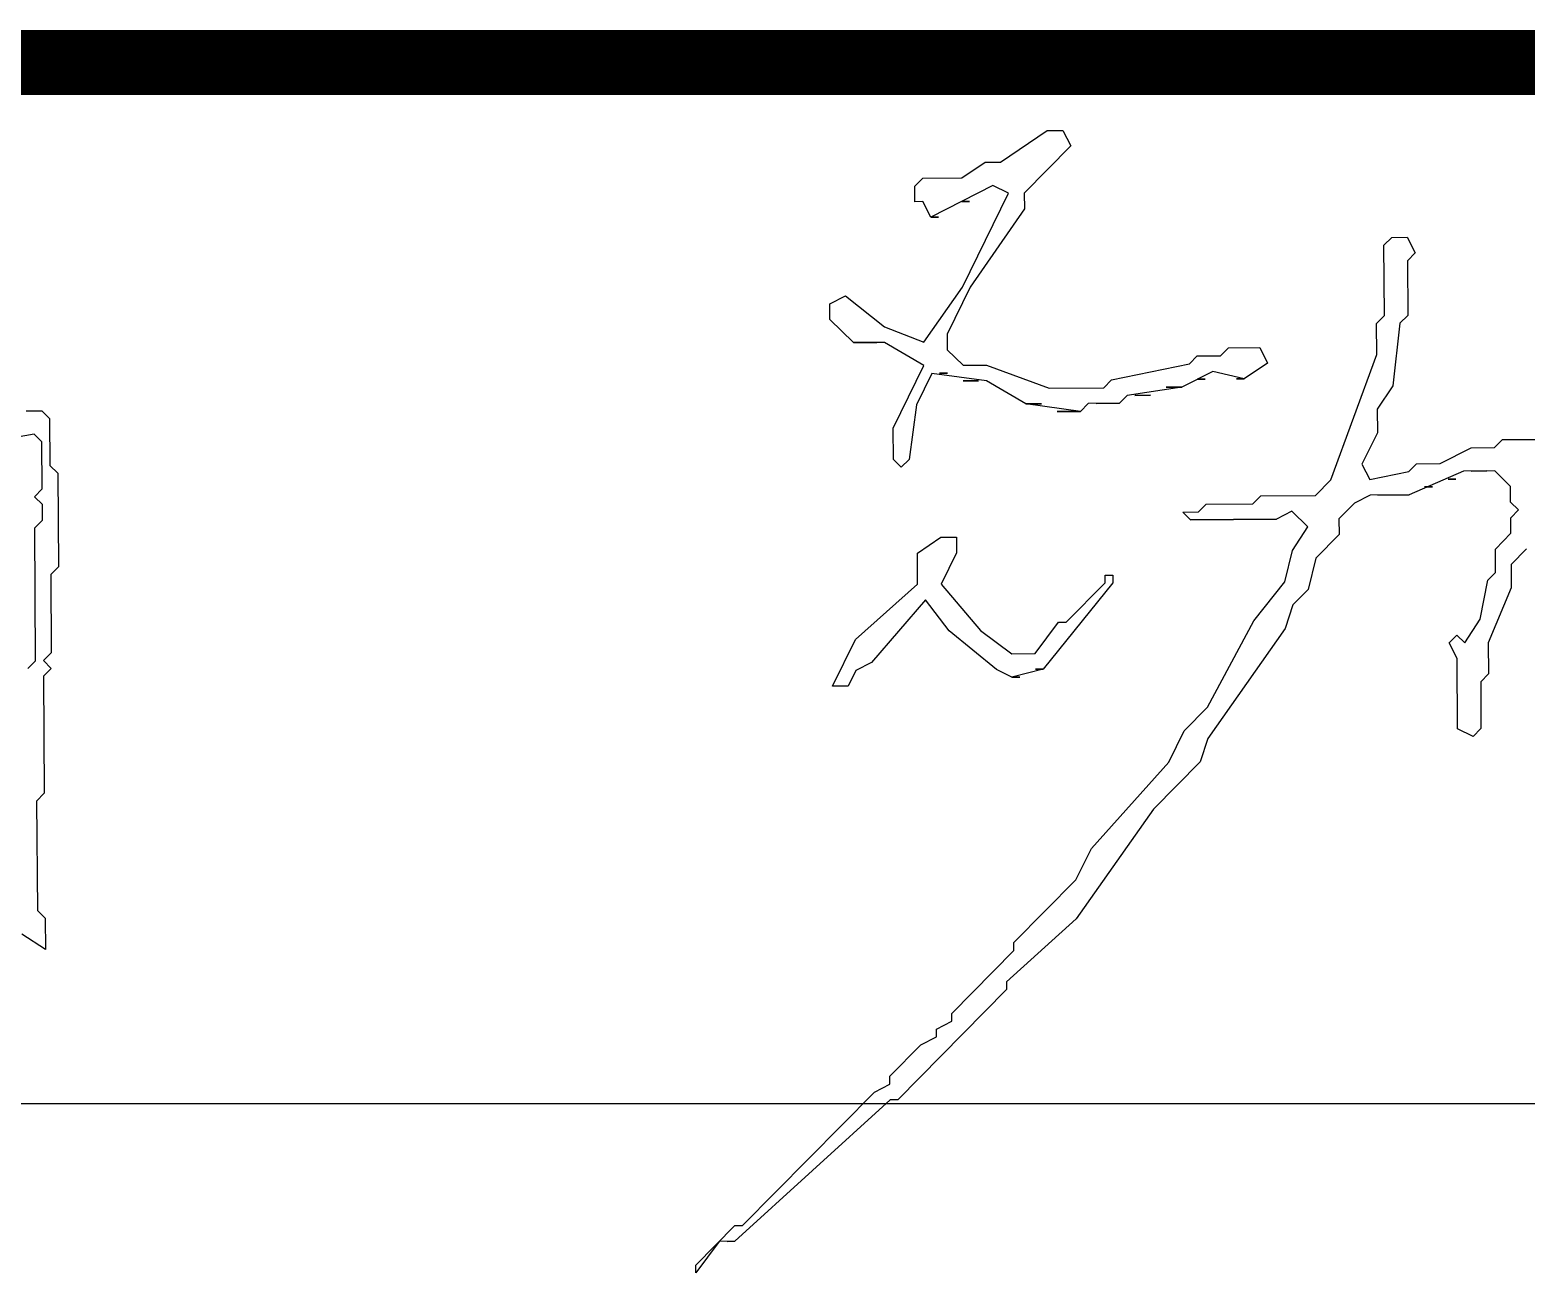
# Model space of a CAD drawing. Header units: millimetres. Extents: x 127 to 2034, y 513 to 812.
# Drawn here: x 1877.46 to 1888.95, y 555.58 to 565.13 of the extents above; entities that cross this region are included whole.
import ezdxf

# ---------------------------------------------------------------- set-up
doc = ezdxf.new("R2010")
doc.units = ezdxf.units.MM

msp = doc.modelspace()

# ---------------------------------------------------------------- linework, layer by layer
at = {"color": 144}
msp.add_line((1798.615, 556.883), (1893.905, 556.883), dxfattribs=at)
at = {"color": 144, "const_width": 0.5}
msp.add_lwpolyline([(1843.905, 524.883), (1843.905, 564.883), (2023.905, 564.883)], dxfattribs=at)
at = {"linetype": 'Continuous'}
for points in [[(1885.273, 564.36), (1885.393, 564.36), (1885.454, 564.241), (1885.096, 563.878), (1885.097, 563.758), (1884.681, 563.155), (1884.504, 562.794), (1884.505, 562.674), (1884.626, 562.555), (1884.806, 562.556), (1885.287, 562.38), (1885.707, 562.382), (1885.766, 562.443), (1886.366, 562.567), (1886.425, 562.628), (1886.605, 562.629), (1886.665, 562.689), (1886.905, 562.691), (1886.966, 562.571), (1886.786, 562.45), (1886.546, 562.508), (1886.307, 562.387), (1885.887, 562.324), (1885.828, 562.263), (1885.588, 562.262), (1885.528, 562.201), (1885.108, 562.258), (1884.806, 562.436), (1884.386, 562.493), (1884.268, 562.252), (1884.211, 561.832), (1884.151, 561.772), (1884.091, 561.831), (1884.089, 562.071), (1884.326, 562.553), (1884.024, 562.731), (1883.784, 562.729), (1883.603, 562.908), (1883.602, 563.028), (1883.722, 563.089), (1884.024, 562.851), (1884.324, 562.733), (1884.621, 563.155), (1884.976, 563.877), (1884.856, 563.937), (1884.378, 563.693), (1884.317, 563.813), (1884.257, 563.812), (1884.256, 563.932), (1884.316, 563.993), (1884.616, 563.995), (1884.795, 564.116), (1884.915, 564.117), (1885.273, 564.36)], [(1884.617, 563.815), (1884.677, 563.815), (1884.617, 563.815)], [(1884.378, 563.693), (1884.438, 563.694), (1884.378, 563.693)], [(1888.956, 561.145), (1888.836, 561.024), (1888.838, 560.844), (1888.661, 560.423), (1888.662, 560.183), (1888.603, 560.123), (1888.605, 559.763), (1888.546, 559.702), (1888.425, 559.761), (1888.421, 560.301), (1888.361, 560.421), (1888.42, 560.481), (1888.481, 560.422), (1888.599, 560.603), (1888.657, 560.903), (1888.717, 560.963), (1888.716, 561.143), (1888.835, 561.264), (1888.834, 561.384), (1888.893, 561.445), (1888.833, 561.504), (1888.832, 561.624), (1888.711, 561.743), (1888.471, 561.742), (1888.053, 561.559), (1887.753, 561.557), (1887.633, 561.496), (1887.514, 561.375), (1887.515, 561.255), (1887.336, 561.074), (1887.278, 560.833), (1887.159, 560.713), (1887.1, 560.532), (1886.506, 559.688), (1886.447, 559.508), (1886.089, 559.145), (1885.495, 558.301), (1884.959, 557.817), (1884.959, 557.757), (1884.125, 556.911), (1884.065, 556.911), (1882.873, 555.823), (1882.753, 555.822), (1882.574, 555.58), (1882.574, 555.64), (1882.872, 555.943), (1882.932, 555.943), (1883.945, 556.97), (1884.064, 557.031), (1884.064, 557.091), (1884.302, 557.333), (1884.422, 557.393), (1884.421, 557.453), (1884.541, 557.514), (1884.54, 557.574), (1885.017, 558.058), (1885.017, 558.118), (1885.493, 558.601), (1885.612, 558.842), (1886.207, 559.506), (1886.325, 559.747), (1886.504, 559.928), (1886.859, 560.59), (1887.097, 560.892), (1887.156, 561.133), (1887.274, 561.313), (1887.153, 561.433), (1887.034, 561.372), (1886.374, 561.367), (1886.314, 561.427), (1886.434, 561.428), (1886.493, 561.488), (1886.853, 561.49), (1886.913, 561.551), (1887.333, 561.554), (1887.452, 561.675), (1887.805, 562.637), (1887.803, 562.877), (1887.863, 562.938), (1887.859, 563.478), (1887.919, 563.538)], [(1887.919, 563.538), (1888.039, 563.539), (1888.1, 563.419), (1888.04, 563.359), (1888.043, 562.939), (1887.983, 562.878), (1887.927, 562.398), (1887.808, 562.217), (1887.809, 562.037), (1887.691, 561.796), (1887.752, 561.677), (1888.051, 561.739), (1888.111, 561.799), (1888.291, 561.801), (1888.53, 561.922), (1888.71, 561.923), (1888.77, 561.984), (1889.07, 561.986)], [(1883.784, 562.729), (1883.964, 562.73), (1883.784, 562.729)], [(1884.446, 562.494), (1884.506, 562.494), (1884.446, 562.494)], [(1884.626, 562.435), (1884.746, 562.436), (1884.626, 562.435)], [(1886.426, 562.448), (1886.486, 562.448), (1886.426, 562.448)], [(1886.726, 562.45), (1886.786, 562.45), (1886.726, 562.45)], [(1885.947, 562.324), (1886.067, 562.325), (1885.947, 562.324)], [(1886.187, 562.386), (1886.307, 562.387), (1886.187, 562.386)], [(1877.428, 562.205), (1877.548, 562.206), (1877.608, 562.146), (1877.611, 561.786), (1877.671, 561.726), (1877.676, 561.006), (1877.617, 560.946), (1877.621, 560.346), (1877.561, 560.286), (1877.622, 560.226), (1877.562, 560.166), (1877.568, 559.266), (1877.509, 559.205), (1877.515, 558.365), (1877.575, 558.306), (1877.577, 558.066), (1877.396, 558.184)], [(1885.108, 562.258), (1885.228, 562.259), (1885.108, 562.258)], [(1885.348, 562.2), (1885.528, 562.201), (1885.348, 562.2)], [(1885.648, 562.262), (1885.828, 562.263), (1885.648, 562.262)], [(1877.442, 560.225), (1877.501, 560.285), (1877.494, 561.305), (1877.554, 561.366), (1877.553, 561.486), (1877.492, 561.545), (1877.552, 561.606), (1877.55, 561.966), (1877.489, 562.025), (1877.13, 561.963)], [(1888.531, 561.742), (1888.651, 561.743), (1888.531, 561.742)], [(1888.172, 561.62), (1888.232, 561.62), (1888.172, 561.62)], [(1888.352, 561.681), (1888.412, 561.681), (1888.352, 561.681)], [(1887.813, 561.557), (1888.053, 561.559), (1887.813, 561.557)], [(1886.374, 561.367), (1887.034, 561.372), (1886.374, 561.367)], [(1884.455, 561.234), (1884.575, 561.235), (1884.576, 561.115), (1884.457, 560.874), (1884.76, 560.516), (1885.001, 560.338), (1885.181, 560.339), (1885.359, 560.58), (1885.419, 560.58), (1885.717, 560.883), (1885.717, 560.943), (1885.777, 560.943), (1885.777, 560.883), (1885.242, 560.219), (1885.002, 560.158), (1884.882, 560.217), (1884.52, 560.514), (1884.338, 560.753), (1883.922, 560.27), (1883.802, 560.209), (1883.743, 560.089), (1883.623, 560.088), (1883.8, 560.449), (1884.277, 560.872), (1884.276, 561.112), (1884.455, 561.234)], [(1885.002, 560.158), (1885.062, 560.158), (1885.002, 560.158)], [(1885.182, 560.219), (1885.242, 560.219), (1885.182, 560.219)], [(1882.813, 555.822), (1882.873, 555.823), (1882.813, 555.822)]]:
    msp.add_lwpolyline(points, dxfattribs=at)

doc.saveas('drawing.dxf')
